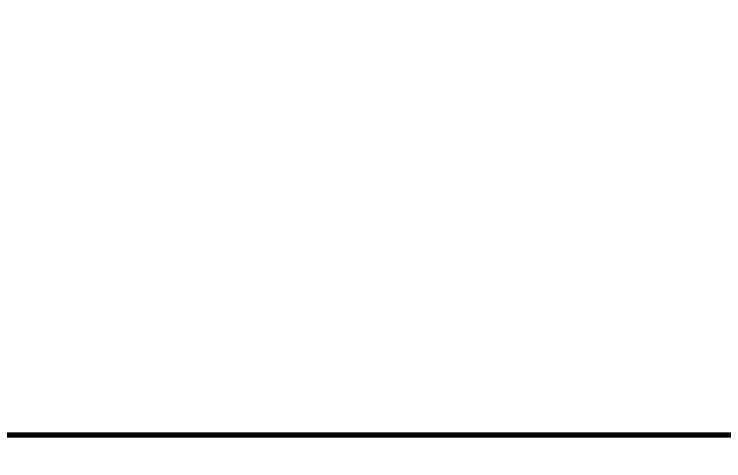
# Model space of a CAD drawing. Header units: millimetres. Extents: x -14850 to 14850, y -10500 to 10500.
# Drawn here: x -10022 to -9129, y -6128 to -5565 of the extents above; entities that cross this region are included whole.
import ezdxf

# ---------------------------------------------------------------- set-up
doc = ezdxf.new("R2010")
doc.units = ezdxf.units.MM
doc.layers.add('CAXA0', color=7, linetype='Continuous', lineweight=70)
doc.layers.add('CAXA4', color=3, linetype='Continuous', lineweight=25)
doc.styles.add('标准', font='', dxfattribs={"width": 0.667})
doc.styles.get('标准').set_extended_font_data('NSimSun')
doc.dimstyles.new('标准', dxfattribs={"dimscale": 50, "dimtxt": 3.5, "dimasz": 3, "dimexe": 2, "dimexo": 0, "dimtad": 1, "dimdec": 1, "dimzin": 12, "dimdsep": 46, "dimtxsty": '标准', "dimcen": 0, "dimdle": 4, "dimaunit": 1, "dimazin": 2, "dimtfac": 1, "dimtdec": 3, "dimtmove": 0, "dimatfit": 3, "dimfxl": 0, "dimtolj": 1, "dimtzin": 0, "dimarcsym": 0})

# ---------------------------------------------------------------- blocks, each defined once
blk = doc.blocks.new('*D492')
at = {"layer": 'CAXA4', "linetype": 'Continuous', "lineweight": 25}
for points in [[(-10687.38, -7709.68), (-10537.38, -7728.43), (-10537.38, -7690.93)], [(-507.38, -7709.68), (-657.38, -7728.43), (-657.38, -7690.93)]]:
    blk.add_hatch(color=0, dxfattribs=at).paths.add_polyline_path(points, flags=0)
at = {"layer": 'CAXA4', "color": 0, "linetype": 'Continuous', "lineweight": 25}
for p, q in [((-10687.38, -5808.82), (-10687.38, -7809.68)), ((-507.38, -5858.82), (-507.38, -7809.68)), ((-10687.38, -7709.68), (-507.38, -7709.68))]:
    blk.add_line(p, q, dxfattribs=at)
at = {"layer": 'CAXA4', "color": 0, "linetype": 'Continuous', "lineweight": 25, "insert": (-5832.27, -7438.68), "char_height": 175, "attachment_point": 1, "style": '标准'}
blk.add_mtext('\\fNSimSun|b0|i0|p34;10180', dxfattribs=at)
blk = doc.blocks.new('*D845')
at = {"layer": 'CAXA4', "linetype": 'Continuous', "lineweight": 25}
for points in [[(-10687.38, -7131.08), (-10537.38, -7112.33), (-10537.38, -7149.83)], [(-5597.38, -7131.08), (-5747.38, -7112.33), (-5747.38, -7149.83)]]:
    blk.add_hatch(color=0, dxfattribs=at).paths.add_polyline_path(points, flags=0)
at = {"layer": 'CAXA4', "color": 0, "linetype": 'Continuous', "lineweight": 25}
for p, q in [((-10687.38, -5808.82), (-10687.38, -7231.08)), ((-5597.38, -6623.16), (-5597.38, -7231.08)), ((-5597.38, -7131.08), (-10687.38, -7131.08))]:
    blk.add_line(p, q, dxfattribs=at)
at = {"layer": 'CAXA4', "color": 0, "linetype": 'Continuous', "lineweight": 25, "insert": (-8328.54, -6860.08), "char_height": 175, "attachment_point": 1, "style": '标准'}
blk.add_mtext('\\fNSimSun|b0|i0|p34;5090', dxfattribs=at)
blk = doc.blocks.new('*D877')
at = {"layer": 'CAXA4', "linetype": 'Continuous', "lineweight": 25}
blk.add_hatch(color=0, dxfattribs=at).paths.add_polyline_path([(-10582.88, -5565.09), (-10519.35, -5667.99), (-10495.97, -5649.19)], flags=0)
at = {"layer": 'CAXA4', "color": 0, "linetype": 'Continuous', "lineweight": 25}
for p, q in [((-10582.88, -5565.09), (-9846.3, -6480.65)), ((-9846.3, -6480.65), (-8821.79, -6480.65))]:
    blk.add_line(p, q, dxfattribs=at)
at = {"layer": 'CAXA4', "color": 0, "linetype": 'Continuous', "lineweight": 25, "insert": (-9836.3, -6263.85), "char_height": 140, "attachment_point": 1, "style": '标准'}
blk.add_mtext('\\fNSimSun|b0|i0|p34;预埋40mm厚钢板', dxfattribs=at)

msp = doc.modelspace()

# ---------------------------------------------------------------- linework, layer by layer
at = {"layer": 'CAXA0', "linetype": 'Continuous', "lineweight": 70}
msp.add_line((-10487.38, -6095.16), (-7860.27, -6095.16), dxfattribs=at)

# ---------------------------------------------------------------- block references
at = {"layer": 'CAXA4', "linetype": 'Continuous', "lineweight": 70}
msp.add_blockref('*D877', (0, 0), dxfattribs=at)

# ---------------------------------------------------------------- dimensions: what is measured, and where the dimension line sits
for base, p1, p2, text, picture, middle in [((-5597.38, -7709.68), (-10687.38, -5808.82), (-507.38, -5858.82), '\\fNSimSun;10180', '*D492', (-5597.38, -7558.55)), ((-8142.38, -7131.08), (-5597.38, -6623.16), (-10687.38, -5808.82), '\\fNSimSun;5090', '*D845', (-8142.38, -6979.95))]:
    dim = msp.add_linear_dim(base=base, p1=p1, p2=p2, text=text, dimstyle='标准', dxfattribs=at)
    dim.commit()
    dim.dimension.update_dxf_attribs({"geometry": picture, "text_midpoint": middle})

doc.saveas('drawing.dxf')
